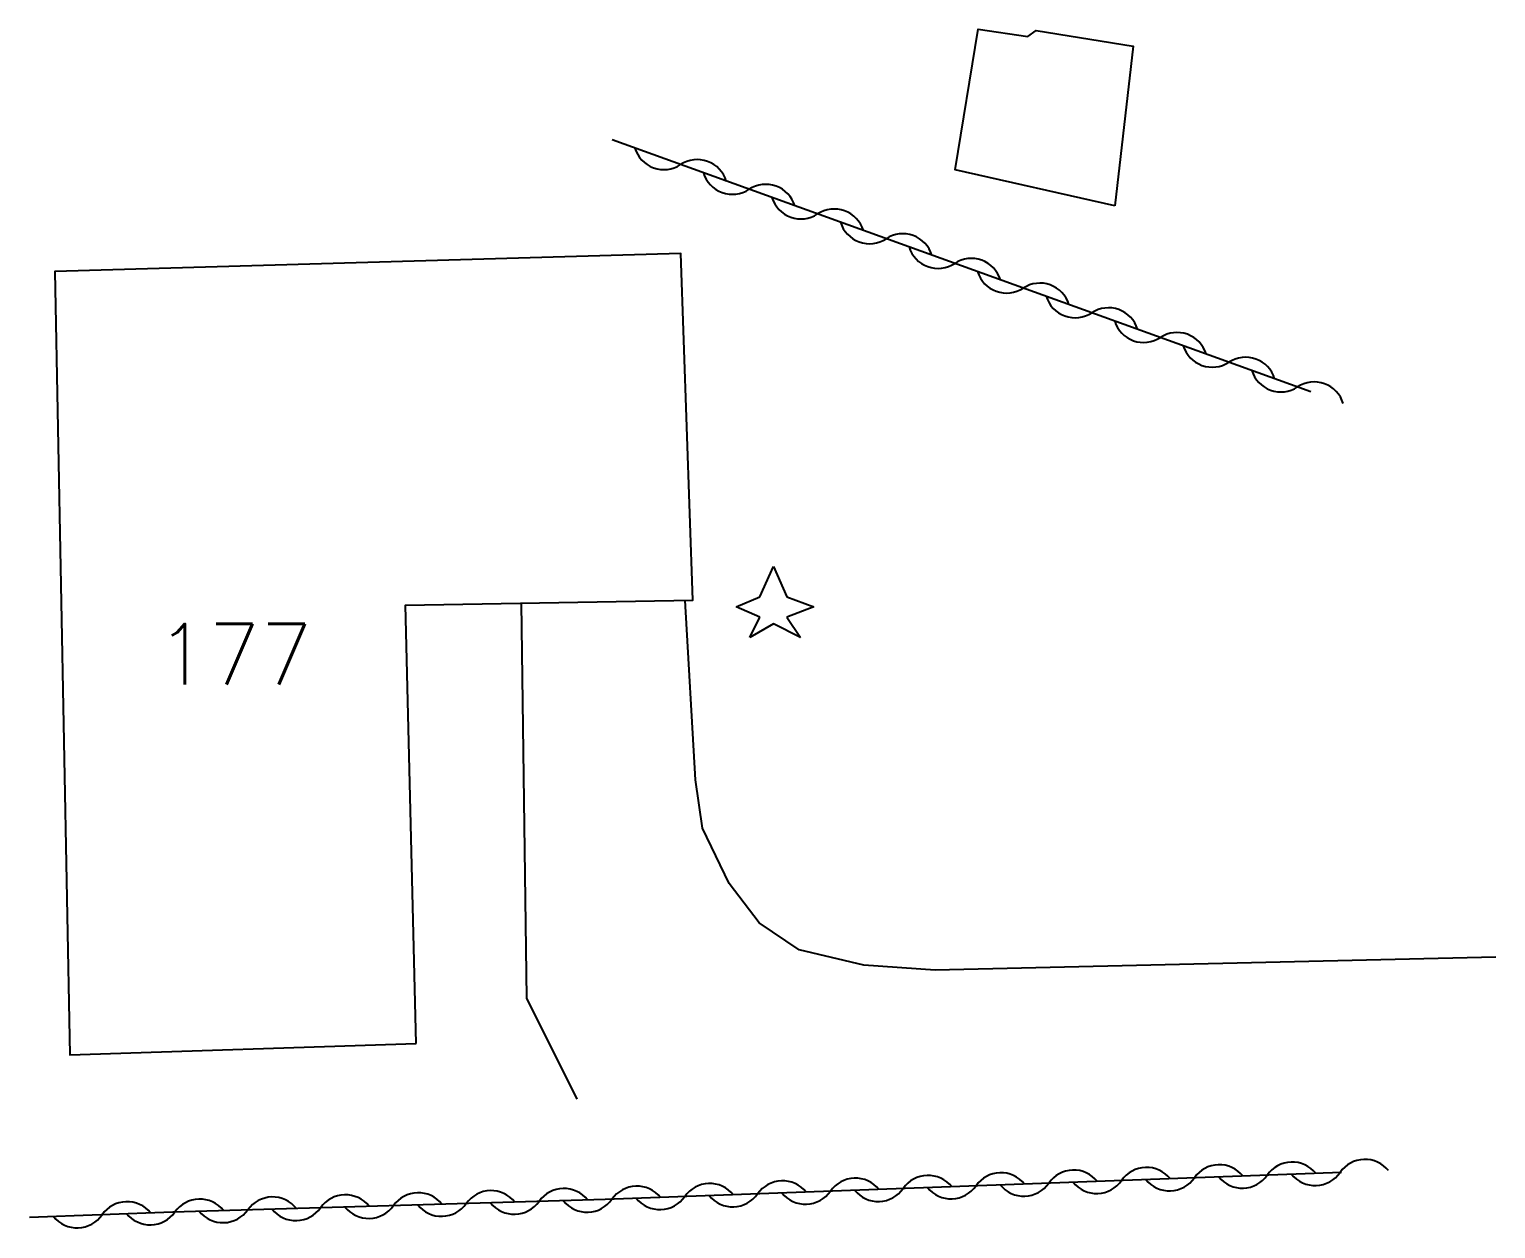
# Model space of a CAD drawing. Header units: millimetres. Extents: x 113000 to 114000, y 124000 to 125000.
# Drawn here: x 113549.18 to 113579.37, y 124325.09 to 124349.79 of the extents above; entities that cross this region are included whole.
import ezdxf
from ezdxf.enums import TextEntityAlignment as Align

# ---------------------------------------------------------------- set-up
doc = ezdxf.new("R2010")
doc.units = ezdxf.units.MM
doc.layers.get('0').update_dxf_attribs({"linetype": 'CONTINUOUS'})
for name, color, linetype in [('W0017', 7, 'CONTINUOUS'), ('W0101', 7, 'CONTINUOUS'), ('W0104', 1, 'CONTINUOUS'), ('W0303', 7, 'CONTINUOUS'), ('W0310', 3, 'CONTINUOUS'), ('W0991', 7, 'CONTINUOUS')]:
    doc.layers.add(name, color=color, linetype=linetype)
doc.styles.get("Standard").update_dxf_attribs({"font": 'romans.shx', "width": 0.85})

# ---------------------------------------------------------------- blocks, each defined once
blk = doc.blocks.new('T303')
for p, q in [((-0.278, 0.209), (0, 0.835)), ((0, 0.835), (0.278, 0.209)), ((-0.765, 0), (-0.278, 0.209)), ((-0.278, -0.209), (-0.765, 0)), ((0.278, 0.209), (0.835, 0)), ((0.835, 0), (0.278, -0.209)), ((-0.487, -0.626), (-0.278, -0.209)), ((0.278, -0.209), (0.557, -0.626)), ((0, -0.348), (-0.487, -0.626)), ((0.557, -0.626), (0, -0.348))]:
    blk.add_line(p, q)
blk = doc.blocks.new('t310o')
at = {"color": 0, "linetype": 'Continuous'}
for centre, start, end in [((-0.5, 0.375), 216.8699, 323.1304), ((0.5, -0.375), 36.8699, 143.1303)]:
    blk.add_arc(centre, 0.625, start, end, dxfattribs=at)

msp = doc.modelspace()

# ---------------------------------------------------------------- linework, layer by layer
at = {"layer": 'W0017'}
for points in [[(113559.31, 124337.973), (113559.42, 124329.837), (113560.456, 124327.759)], [(113579.369, 124330.685), (113567.828, 124330.417), (113566.365, 124330.518), (113565.034, 124330.832), (113564.206, 124331.391), (113563.593, 124332.197), (113563.042, 124333.336), (113562.898, 124334.337), (113562.687, 124338.031)]]:
    msp.add_lwpolyline(points, dxfattribs=at)
at = {"layer": 'W0101'}
msp.add_lwpolyline([(113557.149, 124328.903), (113556.928, 124337.932), (113562.842, 124338.034), (113562.593, 124345.173), (113549.706, 124344.805), (113550.015, 124328.669)], close=True, dxfattribs=at)
at = {"layer": 'W0104'}
msp.add_lwpolyline([(113571.531, 124346.155), (113568.241, 124346.901), (113568.718, 124349.794), (113569.738, 124349.644), (113569.907, 124349.771), (113571.909, 124349.448)], close=True, dxfattribs=at)
at = {"layer": 'W0310'}
for points in [[(113575.567, 124342.328), (113561.178, 124347.516)], [(113576.192, 124326.249), (113561.036, 124325.692), (113552.138, 124325.433), (113549.183, 124325.32)]]:
    msp.add_lwpolyline(points, dxfattribs=at)

# ---------------------------------------------------------------- block references
at = {"layer": 'W0303'}
msp.add_blockref('T303', (113564.5, 124337.895), dxfattribs=at)
at = {"layer": 'W0310'}
for p, rotation in [((113562.589, 124347.007), 160.1730054573395), ((113564, 124346.498), 160.1730054573395), ((113565.411, 124345.99), 160.1730054573395), ((113566.822, 124345.481), 160.1730054573395), ((113568.233, 124344.972), 160.1730054573395), ((113569.644, 124344.463), 160.1730054573395), ((113571.056, 124343.955), 160.1730054573395), ((113572.467, 124343.446), 160.1730054573395), ((113573.878, 124342.937), 160.1730054573395), ((113575.289, 124342.428), 160.1730054573395), ((113574.667, 124326.193), 182.1047369213619), ((113576.166, 124326.248), 182.1047369213619), ((113567.172, 124325.918), 182.1047369213619), ((113568.671, 124325.973), 182.1047369213619), ((113570.17, 124326.028), 182.1047369213619), ((113571.669, 124326.083), 182.1047369213619), ((113573.168, 124326.138), 182.1047369213619), ((113558.178, 124325.609), 181.667275571459), ((113559.677, 124325.652), 181.667275571459), ((113561.177, 124325.697), 182.1047369213619), ((113562.676, 124325.752), 182.1047369213619), ((113564.175, 124325.807), 182.1047369213619), ((113565.674, 124325.862), 182.1047369213619), ((113550.681, 124325.377), 182.1879399896696), ((113552.18, 124325.434), 181.667275571459), ((113553.68, 124325.478), 181.667275571459), ((113555.179, 124325.522), 181.667275571459), ((113556.678, 124325.565), 181.667275571459)]:
    msp.add_blockref('t310o', p, dxfattribs=dict(at, rotation=rotation))

# ---------------------------------------------------------------- texts
at = {"layer": 'W0991'}
msp.add_text('177', height=1.25, dxfattribs=at).set_placement((113553.405, 124336.921), align=Align.MIDDLE_CENTER)

doc.saveas('drawing.dxf')
